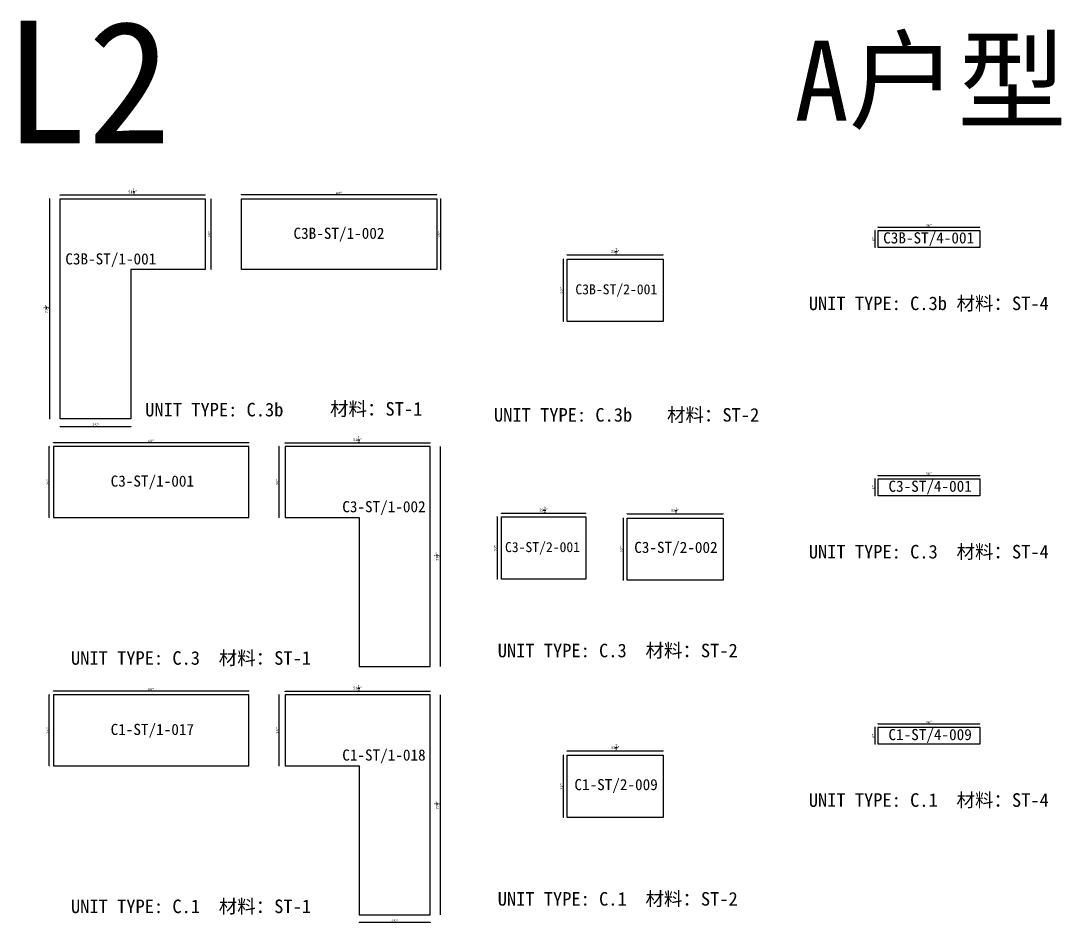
# Model space of a CAD drawing. Header units: millimetres. Extents: x -46962 to 137822, y -48342 to 2116.
# Drawn here: x -46962 to -37624, y -6140 to 1961 of the extents above; entities that cross this region are included whole.
import ezdxf
from ezdxf.enums import TextEntityAlignment as Align

# ---------------------------------------------------------------- set-up
doc = ezdxf.new("R2010")
doc.units = ezdxf.units.MM
doc.layers.add('COUNTERTOP_NUMBER', color=3, linetype='Continuous')
doc.layers.add('COUNTERTOPS', color=7, linetype='Continuous')
doc.styles.add('样式 1', font='')
doc.styles.get('样式 1').set_extended_font_data('NSimSun')
doc.dimstyles.new('副本 ISO-25', dxfattribs={"dimtxt": 25, "dimasz": 10, "dimexe": 1.5, "dimexo": 0.5, "dimtad": 1, "dimlfac": 0.03937, "dimlunit": 5, "dimtxsty": '样式 1', "dimblk": 'ARCHTICK', "dimcen": 2.5, "dimclrd": 256, "dimclrt": 1, "dimazin": 3, "dimtfac": 1, "dimtmove": 0, "dimatfit": 3, "dimfxlon": 1})

# ---------------------------------------------------------------- blocks, each defined once
blk = doc.blocks.new('_ArchTick')
at = {"color": 0, "linetype": 'ByBlock', "const_width": 0.15}
blk.add_lwpolyline([(-0.5, -0.5), (0.5, 0.5)], dxfattribs=at)
blk = doc.blocks.new('*D1')
at = {"color": 0, "lineweight": -2, "transparency": 16777216}
for p, q in [((-43192.3, 363.3), (-43189.8, 363.3)), ((-43192.3, -271.7), (-43189.8, -271.7))]:
    blk.add_line(p, q, dxfattribs=at)
at = {"lineweight": -2, "transparency": 16777216}
blk.add_line((-43191.3, -271.7), (-43191.3, 363.3), dxfattribs=at)
at = {"layer": 'Defpoints', "color": 0, "transparency": 16777216}
for p in [(-43228.3, 363.3), (-43191.3, 363.3), (-43228.3, -271.7)]:
    blk.add_point(p, dxfattribs=at)
at = {"lineweight": -2, "transparency": 16777216, "xscale": 10, "yscale": 10, "zscale": 10}
for p, rotation in [((-43191.3, 363.3), 90), ((-43191.3, -271.7), 270)]:
    blk.add_blockref('_ArchTick', p, dxfattribs=dict(at, rotation=rotation))
at = {"color": 1, "transparency": 16777216, "insert": (-43204.5, 45.8), "char_height": 25, "attachment_point": 5, "rotation": 90, "style": '样式 1'}
blk.add_mtext('\\A1;25"', dxfattribs=at)
blk = doc.blocks.new('*D2')
at = {"color": 0, "lineweight": -2, "transparency": 16777216}
for p, q in [((-44980.9, 398.6), (-44980.9, 401.1)), ((-43228.3, 398.6), (-43228.3, 401.1))]:
    blk.add_line(p, q, dxfattribs=at)
at = {"lineweight": -2, "transparency": 16777216}
blk.add_line((-43228.3, 399.6), (-44980.9, 399.6), dxfattribs=at)
at = {"layer": 'Defpoints', "color": 0, "transparency": 16777216}
for p in [(-44980.9, 399.6), (-44980.9, 363.3), (-43228.3, 363.3)]:
    blk.add_point(p, dxfattribs=at)
at = {"lineweight": -2, "transparency": 16777216, "xscale": 10, "yscale": 10, "zscale": 10, "rotation": 180}
blk.add_blockref('_ArchTick', (-44980.9, 399.6), dxfattribs=at)
at = {"lineweight": -2, "transparency": 16777216, "xscale": 10, "yscale": 10, "zscale": 10}
blk.add_blockref('_ArchTick', (-43228.3, 399.6), dxfattribs=at)
at = {"color": 1, "transparency": 16777216, "insert": (-44104.6, 412.7), "char_height": 25, "attachment_point": 5, "style": '样式 1'}
blk.add_mtext('\\A1;69"', dxfattribs=at)
blk = doc.blocks.new('*D3')
at = {"color": 0, "lineweight": -2, "transparency": 16777216}
for p, q in [((-46608.9, 395.4), (-46608.9, 397.9)), ((-45307.2, 395.4), (-45307.2, 397.9))]:
    blk.add_line(p, q, dxfattribs=at)
at = {"lineweight": -2, "transparency": 16777216}
blk.add_line((-45307.2, 396.4), (-46608.9, 396.4), dxfattribs=at)
at = {"layer": 'Defpoints', "color": 0, "transparency": 16777216}
for p in [(-46608.9, 396.4), (-46608.9, 363.3), (-45307.2, 363.3)]:
    blk.add_point(p, dxfattribs=at)
at = {"lineweight": -2, "transparency": 16777216, "xscale": 10, "yscale": 10, "zscale": 10, "rotation": 180}
blk.add_blockref('_ArchTick', (-46608.9, 396.4), dxfattribs=at)
at = {"lineweight": -2, "transparency": 16777216, "xscale": 10, "yscale": 10, "zscale": 10}
blk.add_blockref('_ArchTick', (-45307.2, 396.4), dxfattribs=at)
at = {"color": 1, "transparency": 16777216, "insert": (-45958.1, 425.4), "char_height": 25, "attachment_point": 5, "style": '样式 1'}
blk.add_mtext('\\A1;51{\\H1x;\\S1/4;}"', dxfattribs=at)
blk = doc.blocks.new('*D4')
at = {"color": 0, "lineweight": -2, "transparency": 16777216}
for p, q in [((-45254.7, 363.3), (-45252.2, 363.3)), ((-45254.7, -271.7), (-45252.2, -271.7))]:
    blk.add_line(p, q, dxfattribs=at)
at = {"lineweight": -2, "transparency": 16777216}
blk.add_line((-45253.7, -271.7), (-45253.7, 363.3), dxfattribs=at)
at = {"layer": 'Defpoints', "color": 0, "transparency": 16777216}
for p in [(-45307.2, 363.3), (-45253.7, 363.3), (-45307.2, -271.7)]:
    blk.add_point(p, dxfattribs=at)
at = {"lineweight": -2, "transparency": 16777216, "xscale": 10, "yscale": 10, "zscale": 10}
for p, rotation in [((-45253.7, 363.3), 90), ((-45253.7, -271.7), 270)]:
    blk.add_blockref('_ArchTick', p, dxfattribs=dict(at, rotation=rotation))
at = {"color": 1, "transparency": 16777216, "insert": (-45266.9, 45.8), "char_height": 25, "attachment_point": 5, "rotation": 90, "style": '样式 1'}
blk.add_mtext('\\A1;25"', dxfattribs=at)
blk = doc.blocks.new('*D5')
at = {"color": 0, "lineweight": -2, "transparency": 16777216}
for p, q in [((-46608.9, -1679), (-46608.9, -1681.5)), ((-45973.9, -1679), (-45973.9, -1681.5))]:
    blk.add_line(p, q, dxfattribs=at)
at = {"lineweight": -2, "transparency": 16777216}
blk.add_line((-46608.9, -1680), (-45973.9, -1680), dxfattribs=at)
at = {"layer": 'Defpoints', "color": 0, "transparency": 16777216}
for p in [(-46608.9, -1611.6), (-45973.9, -1611.6), (-45973.9, -1680)]:
    blk.add_point(p, dxfattribs=at)
at = {"lineweight": -2, "transparency": 16777216, "xscale": 10, "yscale": 10, "zscale": 10, "rotation": 180}
blk.add_blockref('_ArchTick', (-46608.9, -1680), dxfattribs=at)
at = {"lineweight": -2, "transparency": 16777216, "xscale": 10, "yscale": 10, "zscale": 10}
blk.add_blockref('_ArchTick', (-45973.9, -1680), dxfattribs=at)
at = {"color": 1, "transparency": 16777216, "insert": (-46291.4, -1666.9), "char_height": 25, "attachment_point": 5, "style": '样式 1'}
blk.add_mtext('\\A1;25"', dxfattribs=at)
blk = doc.blocks.new('*D6')
at = {"color": 0, "lineweight": -2, "transparency": 16777216}
for p, q in [((-46701.1, 363.3), (-46703.6, 363.3)), ((-46701.1, -1611.6), (-46703.6, -1611.6))]:
    blk.add_line(p, q, dxfattribs=at)
at = {"lineweight": -2, "transparency": 16777216}
blk.add_line((-46702.1, -1611.6), (-46702.1, 363.3), dxfattribs=at)
at = {"layer": 'Defpoints', "color": 0, "transparency": 16777216}
for p in [(-46702.1, 363.3), (-46608.9, 363.3), (-46608.9, -1611.6)]:
    blk.add_point(p, dxfattribs=at)
at = {"lineweight": -2, "transparency": 16777216, "xscale": 10, "yscale": 10, "zscale": 10}
for p, rotation in [((-46702.1, 363.3), 90), ((-46702.1, -1611.6), 270)]:
    blk.add_blockref('_ArchTick', p, dxfattribs=dict(at, rotation=rotation))
at = {"color": 1, "transparency": 16777216, "insert": (-46731.2, -624.2), "char_height": 25, "attachment_point": 5, "rotation": 90, "style": '样式 1'}
blk.add_mtext('\\A1;77{\\H1x;\\S3/4;}"', dxfattribs=at)
blk = doc.blocks.new('*D7')
at = {"color": 0, "lineweight": -2, "transparency": 16777216}
for p, q in [((-42056.9, -139.9), (-42056.9, -137.4)), ((-41196.5, -139.9), (-41196.5, -137.4))]:
    blk.add_line(p, q, dxfattribs=at)
at = {"lineweight": -2, "transparency": 16777216}
blk.add_line((-42056.9, -138.9), (-41196.5, -138.9), dxfattribs=at)
at = {"layer": 'Defpoints', "color": 0, "transparency": 16777216}
for p in [(-42056.9, -178.3), (-41196.5, -138.9), (-41196.5, -178.3)]:
    blk.add_point(p, dxfattribs=at)
at = {"lineweight": -2, "transparency": 16777216, "xscale": 10, "yscale": 10, "zscale": 10, "rotation": 180}
blk.add_blockref('_ArchTick', (-42056.9, -138.9), dxfattribs=at)
at = {"lineweight": -2, "transparency": 16777216, "xscale": 10, "yscale": 10, "zscale": 10}
blk.add_blockref('_ArchTick', (-41196.5, -138.9), dxfattribs=at)
at = {"color": 1, "transparency": 16777216, "insert": (-41626.7, -109.8), "char_height": 25, "attachment_point": 5, "style": '样式 1'}
blk.add_mtext('\\A1;33{\\H1x;\\S7/8;}"', dxfattribs=at)
blk = doc.blocks.new('*D8')
at = {"color": 0, "lineweight": -2, "transparency": 16777216}
for p, q in [((-42092.5, -178.3), (-42095, -178.3)), ((-42092.5, -737.1), (-42095, -737.1))]:
    blk.add_line(p, q, dxfattribs=at)
at = {"lineweight": -2, "transparency": 16777216}
blk.add_line((-42093.5, -178.3), (-42093.5, -737.1), dxfattribs=at)
at = {"layer": 'Defpoints', "color": 0, "transparency": 16777216}
for p in [(-42056.9, -178.3), (-42093.5, -737.1), (-42056.9, -737.1)]:
    blk.add_point(p, dxfattribs=at)
at = {"lineweight": -2, "transparency": 16777216, "xscale": 10, "yscale": 10, "zscale": 10}
for p, rotation in [((-42093.5, -178.3), 90), ((-42093.5, -737.1), 270)]:
    blk.add_blockref('_ArchTick', p, dxfattribs=dict(at, rotation=rotation))
at = {"color": 1, "transparency": 16777216, "insert": (-42106.7, -457.7), "char_height": 25, "attachment_point": 5, "rotation": 90, "style": '样式 1'}
blk.add_mtext('\\A1;22"', dxfattribs=at)
blk = doc.blocks.new('*D9')
at = {"color": 0, "lineweight": -2, "transparency": 16777216}
for p, q in [((-39268.1, 109.2), (-39268.1, 111.7)), ((-38353.7, 109.2), (-38353.7, 111.7))]:
    blk.add_line(p, q, dxfattribs=at)
at = {"lineweight": -2, "transparency": 16777216}
blk.add_line((-39268.1, 110.2), (-38353.7, 110.2), dxfattribs=at)
at = {"layer": 'Defpoints', "color": 0, "transparency": 16777216}
for p in [(-38353.7, 110.2), (-39268.1, 79.4), (-38353.7, 79.4)]:
    blk.add_point(p, dxfattribs=at)
at = {"lineweight": -2, "transparency": 16777216, "xscale": 10, "yscale": 10, "zscale": 10, "rotation": 180}
blk.add_blockref('_ArchTick', (-39268.1, 110.2), dxfattribs=at)
at = {"lineweight": -2, "transparency": 16777216, "xscale": 10, "yscale": 10, "zscale": 10}
blk.add_blockref('_ArchTick', (-38353.7, 110.2), dxfattribs=at)
at = {"color": 1, "transparency": 16777216, "insert": (-38810.9, 123.4), "char_height": 25, "attachment_point": 5, "style": '样式 1'}
blk.add_mtext('\\A1;36"', dxfattribs=at)
blk = doc.blocks.new('*D10')
at = {"color": 0, "lineweight": -2, "transparency": 16777216}
for p, q in [((-39292.9, 79.4), (-39295.4, 79.4)), ((-39292.9, -73), (-39295.4, -73))]:
    blk.add_line(p, q, dxfattribs=at)
at = {"lineweight": -2, "transparency": 16777216}
blk.add_line((-39293.9, -73), (-39293.9, 79.4), dxfattribs=at)
at = {"layer": 'Defpoints', "color": 0, "transparency": 16777216}
for p in [(-39293.9, 79.4), (-39268.1, 79.4), (-39268.1, -73)]:
    blk.add_point(p, dxfattribs=at)
at = {"lineweight": -2, "transparency": 16777216, "xscale": 10, "yscale": 10, "zscale": 10}
for p, rotation in [((-39293.9, 79.4), 90), ((-39293.9, -73), 270)]:
    blk.add_blockref('_ArchTick', p, dxfattribs=dict(at, rotation=rotation))
at = {"color": 1, "transparency": 16777216, "insert": (-39307.1, 3.2), "char_height": 25, "attachment_point": 5, "rotation": 90, "style": '样式 1'}
blk.add_mtext('\\A1;6"', dxfattribs=at)
blk = doc.blocks.new('*D19')
at = {"color": 0, "lineweight": -2, "transparency": 16777216}
for p, q in [((-42647.4, -2460.9), (-42647.4, -2458.4)), ((-41891.8, -2460.9), (-41891.8, -2458.4))]:
    blk.add_line(p, q, dxfattribs=at)
at = {"lineweight": -2, "transparency": 16777216}
blk.add_line((-42647.4, -2459.9), (-41891.8, -2459.9), dxfattribs=at)
at = {"layer": 'Defpoints', "color": 0, "transparency": 16777216}
for p in [(-42647.4, -2492.6), (-41891.8, -2459.9), (-41891.8, -2492.6)]:
    blk.add_point(p, dxfattribs=at)
at = {"lineweight": -2, "transparency": 16777216, "xscale": 10, "yscale": 10, "zscale": 10, "rotation": 180}
blk.add_blockref('_ArchTick', (-42647.4, -2459.9), dxfattribs=at)
at = {"lineweight": -2, "transparency": 16777216, "xscale": 10, "yscale": 10, "zscale": 10}
blk.add_blockref('_ArchTick', (-41891.8, -2459.9), dxfattribs=at)
at = {"color": 1, "transparency": 16777216, "insert": (-42269.6, -2430.8), "char_height": 25, "attachment_point": 5, "style": '样式 1'}
blk.add_mtext('\\A1;29{\\H1x;\\S3/4;}"', dxfattribs=at)
blk = doc.blocks.new('*D11')
at = {"color": 0, "lineweight": -2, "transparency": 16777216}
for p, q in [((-42685.8, -2492.6), (-42688.3, -2492.6)), ((-42685.8, -3051.4), (-42688.3, -3051.4))]:
    blk.add_line(p, q, dxfattribs=at)
at = {"lineweight": -2, "transparency": 16777216}
blk.add_line((-42686.8, -2492.6), (-42686.8, -3051.4), dxfattribs=at)
at = {"layer": 'Defpoints', "color": 0, "transparency": 16777216}
for p in [(-42647.4, -2492.6), (-42686.8, -3051.4), (-42647.4, -3051.4)]:
    blk.add_point(p, dxfattribs=at)
at = {"lineweight": -2, "transparency": 16777216, "xscale": 10, "yscale": 10, "zscale": 10}
for p, rotation in [((-42686.8, -2492.6), 90), ((-42686.8, -3051.4), 270)]:
    blk.add_blockref('_ArchTick', p, dxfattribs=dict(at, rotation=rotation))
at = {"color": 1, "transparency": 16777216, "insert": (-42699.9, -2772), "char_height": 25, "attachment_point": 5, "rotation": 90, "style": '样式 1'}
blk.add_mtext('\\A1;22"', dxfattribs=at)
blk = doc.blocks.new('*D12')
at = {"color": 0, "lineweight": -2, "transparency": 16777216}
for p, q in [((-41519.8, -2464.4), (-41519.8, -2461.9)), ((-40659.4, -2464.4), (-40659.4, -2461.9))]:
    blk.add_line(p, q, dxfattribs=at)
at = {"lineweight": -2, "transparency": 16777216}
blk.add_line((-41519.8, -2463.4), (-40659.4, -2463.4), dxfattribs=at)
at = {"layer": 'Defpoints', "color": 0, "transparency": 16777216}
for p in [(-41519.8, -2502.8), (-40659.4, -2463.4), (-40659.4, -2502.8)]:
    blk.add_point(p, dxfattribs=at)
at = {"lineweight": -2, "transparency": 16777216, "xscale": 10, "yscale": 10, "zscale": 10, "rotation": 180}
blk.add_blockref('_ArchTick', (-41519.8, -2463.4), dxfattribs=at)
at = {"lineweight": -2, "transparency": 16777216, "xscale": 10, "yscale": 10, "zscale": 10}
blk.add_blockref('_ArchTick', (-40659.4, -2463.4), dxfattribs=at)
at = {"color": 1, "transparency": 16777216, "insert": (-41089.6, -2434.3), "char_height": 25, "attachment_point": 5, "style": '样式 1'}
blk.add_mtext('\\A1;33{\\H1x;\\S7/8;}"', dxfattribs=at)
blk = doc.blocks.new('*D13')
at = {"color": 0, "lineweight": -2, "transparency": 16777216}
for p, q in [((-41555.5, -2502.8), (-41558, -2502.8)), ((-41555.5, -3061.6), (-41558, -3061.6))]:
    blk.add_line(p, q, dxfattribs=at)
at = {"lineweight": -2, "transparency": 16777216}
blk.add_line((-41556.5, -2502.8), (-41556.5, -3061.6), dxfattribs=at)
at = {"layer": 'Defpoints', "color": 0, "transparency": 16777216}
for p in [(-41519.8, -2502.8), (-41556.5, -3061.6), (-41519.8, -3061.6)]:
    blk.add_point(p, dxfattribs=at)
at = {"lineweight": -2, "transparency": 16777216, "xscale": 10, "yscale": 10, "zscale": 10}
for p, rotation in [((-41556.5, -2502.8), 90), ((-41556.5, -3061.6), 270)]:
    blk.add_blockref('_ArchTick', p, dxfattribs=dict(at, rotation=rotation))
at = {"color": 1, "transparency": 16777216, "insert": (-41569.6, -2782.2), "char_height": 25, "attachment_point": 5, "rotation": 90, "style": '样式 1'}
blk.add_mtext('\\A1;22"', dxfattribs=at)
blk = doc.blocks.new('*D14')
at = {"color": 0, "lineweight": -2, "transparency": 16777216}
for p, q in [((-46705.4, -1861.4), (-46707.9, -1861.4)), ((-46705.4, -2496.4), (-46707.9, -2496.4))]:
    blk.add_line(p, q, dxfattribs=at)
at = {"lineweight": -2, "transparency": 16777216}
blk.add_line((-46706.4, -2496.4), (-46706.4, -1861.4), dxfattribs=at)
at = {"layer": 'Defpoints', "color": 0, "transparency": 16777216}
for p in [(-46706.4, -1861.4), (-46669.4, -1861.4), (-46669.4, -2496.4)]:
    blk.add_point(p, dxfattribs=at)
at = {"lineweight": -2, "transparency": 16777216, "xscale": 10, "yscale": 10, "zscale": 10}
for p, rotation in [((-46706.4, -1861.4), 90), ((-46706.4, -2496.4), 270)]:
    blk.add_blockref('_ArchTick', p, dxfattribs=dict(at, rotation=rotation))
at = {"color": 1, "transparency": 16777216, "insert": (-46719.5, -2178.9), "char_height": 25, "attachment_point": 5, "rotation": 90, "style": '样式 1'}
blk.add_mtext('\\A1;25"', dxfattribs=at)
blk = doc.blocks.new('*D15')
at = {"color": 0, "lineweight": -2, "transparency": 16777216}
for p, q in [((-46669.4, -1826), (-46669.4, -1823.5)), ((-44916.8, -1826), (-44916.8, -1823.5))]:
    blk.add_line(p, q, dxfattribs=at)
at = {"lineweight": -2, "transparency": 16777216}
blk.add_line((-46669.4, -1825), (-44916.8, -1825), dxfattribs=at)
at = {"layer": 'Defpoints', "color": 0, "transparency": 16777216}
for p in [(-46669.4, -1861.4), (-44916.8, -1825), (-44916.8, -1861.4)]:
    blk.add_point(p, dxfattribs=at)
at = {"lineweight": -2, "transparency": 16777216, "xscale": 10, "yscale": 10, "zscale": 10, "rotation": 180}
blk.add_blockref('_ArchTick', (-46669.4, -1825), dxfattribs=at)
at = {"lineweight": -2, "transparency": 16777216, "xscale": 10, "yscale": 10, "zscale": 10}
blk.add_blockref('_ArchTick', (-44916.8, -1825), dxfattribs=at)
at = {"color": 1, "transparency": 16777216, "insert": (-45793.1, -1811.9), "char_height": 25, "attachment_point": 5, "style": '样式 1'}
blk.add_mtext('\\A1;69"', dxfattribs=at)
blk = doc.blocks.new('*D16')
at = {"color": 0, "lineweight": -2, "transparency": 16777216}
for p, q in [((-44590.5, -1829.2), (-44590.5, -1826.7)), ((-43288.8, -1829.2), (-43288.8, -1826.7))]:
    blk.add_line(p, q, dxfattribs=at)
at = {"lineweight": -2, "transparency": 16777216}
blk.add_line((-44590.5, -1828.2), (-43288.8, -1828.2), dxfattribs=at)
at = {"layer": 'Defpoints', "color": 0, "transparency": 16777216}
for p in [(-44590.5, -1861.4), (-43288.8, -1828.2), (-43288.8, -1861.4)]:
    blk.add_point(p, dxfattribs=at)
at = {"lineweight": -2, "transparency": 16777216, "xscale": 10, "yscale": 10, "zscale": 10, "rotation": 180}
blk.add_blockref('_ArchTick', (-44590.5, -1828.2), dxfattribs=at)
at = {"lineweight": -2, "transparency": 16777216, "xscale": 10, "yscale": 10, "zscale": 10}
blk.add_blockref('_ArchTick', (-43288.8, -1828.2), dxfattribs=at)
at = {"color": 1, "transparency": 16777216, "insert": (-43939.6, -1799.2), "char_height": 25, "attachment_point": 5, "style": '样式 1'}
blk.add_mtext('\\A1;51{\\H1x;\\S1/4;}"', dxfattribs=at)
blk = doc.blocks.new('*D17')
at = {"color": 0, "lineweight": -2, "transparency": 16777216}
for p, q in [((-44643, -1861.4), (-44645.5, -1861.4)), ((-44643, -2496.4), (-44645.5, -2496.4))]:
    blk.add_line(p, q, dxfattribs=at)
at = {"lineweight": -2, "transparency": 16777216}
blk.add_line((-44644, -2496.4), (-44644, -1861.4), dxfattribs=at)
at = {"layer": 'Defpoints', "color": 0, "transparency": 16777216}
for p in [(-44644, -1861.4), (-44590.5, -1861.4), (-44590.5, -2496.4)]:
    blk.add_point(p, dxfattribs=at)
at = {"lineweight": -2, "transparency": 16777216, "xscale": 10, "yscale": 10, "zscale": 10}
for p, rotation in [((-44644, -1861.4), 90), ((-44644, -2496.4), 270)]:
    blk.add_blockref('_ArchTick', p, dxfattribs=dict(at, rotation=rotation))
at = {"color": 1, "transparency": 16777216, "insert": (-44657.1, -2178.9), "char_height": 25, "attachment_point": 5, "rotation": 90, "style": '样式 1'}
blk.add_mtext('\\A1;25"', dxfattribs=at)
blk = doc.blocks.new('*D18')
at = {"color": 0, "lineweight": -2, "transparency": 16777216}
for p, q in [((-43196.5, -1861.4), (-43194, -1861.4)), ((-43196.5, -3836.2), (-43194, -3836.2))]:
    blk.add_line(p, q, dxfattribs=at)
at = {"lineweight": -2, "transparency": 16777216}
blk.add_line((-43195.5, -3836.2), (-43195.5, -1861.4), dxfattribs=at)
at = {"layer": 'Defpoints', "color": 0, "transparency": 16777216}
for p in [(-43288.8, -1861.4), (-43195.5, -1861.4), (-43288.8, -3836.2)]:
    blk.add_point(p, dxfattribs=at)
at = {"lineweight": -2, "transparency": 16777216, "xscale": 10, "yscale": 10, "zscale": 10}
for p, rotation in [((-43195.5, -1861.4), 90), ((-43195.5, -3836.2), 270)]:
    blk.add_blockref('_ArchTick', p, dxfattribs=dict(at, rotation=rotation))
at = {"color": 1, "transparency": 16777216, "insert": (-43224.6, -2848.8), "char_height": 25, "attachment_point": 5, "rotation": 90, "style": '样式 1'}
blk.add_mtext('\\A1;77{\\H1x;\\S3/4;}"', dxfattribs=at)
blk = doc.blocks.new('*D20')
at = {"color": 0, "lineweight": -2, "transparency": 16777216}
for p, q in [((-39268.1, -2120.3), (-39268.1, -2117.8)), ((-38353.7, -2120.3), (-38353.7, -2117.8))]:
    blk.add_line(p, q, dxfattribs=at)
at = {"lineweight": -2, "transparency": 16777216}
blk.add_line((-39268.1, -2119.3), (-38353.7, -2119.3), dxfattribs=at)
at = {"layer": 'Defpoints', "color": 0, "transparency": 16777216}
for p in [(-38353.7, -2119.3), (-39268.1, -2150.2), (-38353.7, -2150.2)]:
    blk.add_point(p, dxfattribs=at)
at = {"lineweight": -2, "transparency": 16777216, "xscale": 10, "yscale": 10, "zscale": 10, "rotation": 180}
blk.add_blockref('_ArchTick', (-39268.1, -2119.3), dxfattribs=at)
at = {"lineweight": -2, "transparency": 16777216, "xscale": 10, "yscale": 10, "zscale": 10}
blk.add_blockref('_ArchTick', (-38353.7, -2119.3), dxfattribs=at)
at = {"color": 1, "transparency": 16777216, "insert": (-38810.9, -2106.2), "char_height": 25, "attachment_point": 5, "style": '样式 1'}
blk.add_mtext('\\A1;36"', dxfattribs=at)
blk = doc.blocks.new('*D21')
at = {"color": 0, "lineweight": -2, "transparency": 16777216}
for p, q in [((-39292.9, -2150.2), (-39295.4, -2150.2)), ((-39292.9, -2302.6), (-39295.4, -2302.6))]:
    blk.add_line(p, q, dxfattribs=at)
at = {"lineweight": -2, "transparency": 16777216}
blk.add_line((-39293.9, -2302.6), (-39293.9, -2150.2), dxfattribs=at)
at = {"layer": 'Defpoints', "color": 0, "transparency": 16777216}
for p in [(-39293.9, -2150.2), (-39268.1, -2150.2), (-39268.1, -2302.6)]:
    blk.add_point(p, dxfattribs=at)
at = {"lineweight": -2, "transparency": 16777216, "xscale": 10, "yscale": 10, "zscale": 10}
for p, rotation in [((-39293.9, -2150.2), 90), ((-39293.9, -2302.6), 270)]:
    blk.add_blockref('_ArchTick', p, dxfattribs=dict(at, rotation=rotation))
at = {"color": 1, "transparency": 16777216, "insert": (-39307.1, -2226.4), "char_height": 25, "attachment_point": 5, "rotation": 90, "style": '样式 1'}
blk.add_mtext('\\A1;6"', dxfattribs=at)
blk = doc.blocks.new('*D26')
at = {"color": 0, "lineweight": -2, "transparency": 16777216}
for p, q in [((-46705.4, -4090.9), (-46707.9, -4090.9)), ((-46705.4, -4725.9), (-46707.9, -4725.9))]:
    blk.add_line(p, q, dxfattribs=at)
at = {"lineweight": -2, "transparency": 16777216}
blk.add_line((-46706.4, -4725.9), (-46706.4, -4090.9), dxfattribs=at)
at = {"layer": 'Defpoints', "color": 0, "transparency": 16777216}
for p in [(-46706.4, -4090.9), (-46669.4, -4090.9), (-46669.4, -4725.9)]:
    blk.add_point(p, dxfattribs=at)
at = {"lineweight": -2, "transparency": 16777216, "xscale": 10, "yscale": 10, "zscale": 10}
for p, rotation in [((-46706.4, -4090.9), 90), ((-46706.4, -4725.9), 270)]:
    blk.add_blockref('_ArchTick', p, dxfattribs=dict(at, rotation=rotation))
at = {"color": 1, "transparency": 16777216, "insert": (-46719.5, -4408.4), "char_height": 25, "attachment_point": 5, "rotation": 90, "style": '样式 1'}
blk.add_mtext('\\A1;25"', dxfattribs=at)
blk = doc.blocks.new('*D27')
at = {"color": 0, "lineweight": -2, "transparency": 16777216}
for p, q in [((-46669.4, -4055.6), (-46669.4, -4053.1)), ((-44916.8, -4055.6), (-44916.8, -4053.1))]:
    blk.add_line(p, q, dxfattribs=at)
at = {"lineweight": -2, "transparency": 16777216}
blk.add_line((-46669.4, -4054.6), (-44916.8, -4054.6), dxfattribs=at)
at = {"layer": 'Defpoints', "color": 0, "transparency": 16777216}
for p in [(-46669.4, -4090.9), (-44916.8, -4054.6), (-44916.8, -4090.9)]:
    blk.add_point(p, dxfattribs=at)
at = {"lineweight": -2, "transparency": 16777216, "xscale": 10, "yscale": 10, "zscale": 10, "rotation": 180}
blk.add_blockref('_ArchTick', (-46669.4, -4054.6), dxfattribs=at)
at = {"lineweight": -2, "transparency": 16777216, "xscale": 10, "yscale": 10, "zscale": 10}
blk.add_blockref('_ArchTick', (-44916.8, -4054.6), dxfattribs=at)
at = {"color": 1, "transparency": 16777216, "insert": (-45793.1, -4041.5), "char_height": 25, "attachment_point": 5, "style": '样式 1'}
blk.add_mtext('\\A1;69"', dxfattribs=at)
blk = doc.blocks.new('*D22')
at = {"color": 0, "lineweight": -2, "transparency": 16777216}
for p, q in [((-44590.5, -4058.8), (-44590.5, -4056.3)), ((-43288.8, -4058.8), (-43288.8, -4056.3))]:
    blk.add_line(p, q, dxfattribs=at)
at = {"lineweight": -2, "transparency": 16777216}
blk.add_line((-44590.5, -4057.8), (-43288.8, -4057.8), dxfattribs=at)
at = {"layer": 'Defpoints', "color": 0, "transparency": 16777216}
for p in [(-44590.5, -4090.9), (-43288.8, -4057.8), (-43288.8, -4090.9)]:
    blk.add_point(p, dxfattribs=at)
at = {"lineweight": -2, "transparency": 16777216, "xscale": 10, "yscale": 10, "zscale": 10, "rotation": 180}
blk.add_blockref('_ArchTick', (-44590.5, -4057.8), dxfattribs=at)
at = {"lineweight": -2, "transparency": 16777216, "xscale": 10, "yscale": 10, "zscale": 10}
blk.add_blockref('_ArchTick', (-43288.8, -4057.8), dxfattribs=at)
at = {"color": 1, "transparency": 16777216, "insert": (-43939.6, -4028.8), "char_height": 25, "attachment_point": 5, "style": '样式 1'}
blk.add_mtext('\\A1;51{\\H1x;\\S1/4;}"', dxfattribs=at)
blk = doc.blocks.new('*D23')
at = {"color": 0, "lineweight": -2, "transparency": 16777216}
for p, q in [((-44643, -4090.9), (-44645.5, -4090.9)), ((-44643, -4725.9), (-44645.5, -4725.9))]:
    blk.add_line(p, q, dxfattribs=at)
at = {"lineweight": -2, "transparency": 16777216}
blk.add_line((-44644, -4725.9), (-44644, -4090.9), dxfattribs=at)
at = {"layer": 'Defpoints', "color": 0, "transparency": 16777216}
for p in [(-44644, -4090.9), (-44590.5, -4090.9), (-44590.5, -4725.9)]:
    blk.add_point(p, dxfattribs=at)
at = {"lineweight": -2, "transparency": 16777216, "xscale": 10, "yscale": 10, "zscale": 10}
for p, rotation in [((-44644, -4090.9), 90), ((-44644, -4725.9), 270)]:
    blk.add_blockref('_ArchTick', p, dxfattribs=dict(at, rotation=rotation))
at = {"color": 1, "transparency": 16777216, "insert": (-44657.1, -4408.4), "char_height": 25, "attachment_point": 5, "rotation": 90, "style": '样式 1'}
blk.add_mtext('\\A1;25"', dxfattribs=at)
blk = doc.blocks.new('*D24')
at = {"color": 0, "lineweight": -2, "transparency": 16777216}
for p, q in [((-43923.8, -6133.2), (-43923.8, -6135.7)), ((-43288.8, -6133.2), (-43288.8, -6135.7))]:
    blk.add_line(p, q, dxfattribs=at)
at = {"lineweight": -2, "transparency": 16777216}
blk.add_line((-43288.8, -6134.2), (-43923.8, -6134.2), dxfattribs=at)
at = {"layer": 'Defpoints', "color": 0, "transparency": 16777216}
for p in [(-43923.8, -6065.8), (-43288.8, -6065.8), (-43923.8, -6134.2)]:
    blk.add_point(p, dxfattribs=at)
at = {"lineweight": -2, "transparency": 16777216, "xscale": 10, "yscale": 10, "zscale": 10, "rotation": 180}
blk.add_blockref('_ArchTick', (-43923.8, -6134.2), dxfattribs=at)
at = {"lineweight": -2, "transparency": 16777216, "xscale": 10, "yscale": 10, "zscale": 10}
blk.add_blockref('_ArchTick', (-43288.8, -6134.2), dxfattribs=at)
at = {"color": 1, "transparency": 16777216, "insert": (-43606.3, -6121.1), "char_height": 25, "attachment_point": 5, "style": '样式 1'}
blk.add_mtext('\\A1;25"', dxfattribs=at)
blk = doc.blocks.new('*D25')
at = {"color": 0, "lineweight": -2, "transparency": 16777216}
for p, q in [((-43196.5, -4090.9), (-43194, -4090.9)), ((-43196.5, -6065.8), (-43194, -6065.8))]:
    blk.add_line(p, q, dxfattribs=at)
at = {"lineweight": -2, "transparency": 16777216}
blk.add_line((-43195.5, -6065.8), (-43195.5, -4090.9), dxfattribs=at)
at = {"layer": 'Defpoints', "color": 0, "transparency": 16777216}
for p in [(-43288.8, -4090.9), (-43195.5, -4090.9), (-43288.8, -6065.8)]:
    blk.add_point(p, dxfattribs=at)
at = {"lineweight": -2, "transparency": 16777216, "xscale": 10, "yscale": 10, "zscale": 10}
for p, rotation in [((-43195.5, -4090.9), 90), ((-43195.5, -6065.8), 270)]:
    blk.add_blockref('_ArchTick', p, dxfattribs=dict(at, rotation=rotation))
at = {"color": 1, "transparency": 16777216, "insert": (-43224.6, -5078.4), "char_height": 25, "attachment_point": 5, "rotation": 90, "style": '样式 1'}
blk.add_mtext('\\A1;77{\\H1x;\\S3/4;}"', dxfattribs=at)
blk = doc.blocks.new('*D28')
at = {"color": 0, "lineweight": -2, "transparency": 16777216}
for p, q in [((-42056.9, -4594), (-42056.9, -4591.5)), ((-41196.5, -4594), (-41196.5, -4591.5))]:
    blk.add_line(p, q, dxfattribs=at)
at = {"lineweight": -2, "transparency": 16777216}
blk.add_line((-42056.9, -4593), (-41196.5, -4593), dxfattribs=at)
at = {"layer": 'Defpoints', "color": 0, "transparency": 16777216}
for p in [(-42056.9, -4632.5), (-41196.5, -4593), (-41196.5, -4632.5)]:
    blk.add_point(p, dxfattribs=at)
at = {"lineweight": -2, "transparency": 16777216, "xscale": 10, "yscale": 10, "zscale": 10, "rotation": 180}
blk.add_blockref('_ArchTick', (-42056.9, -4593), dxfattribs=at)
at = {"lineweight": -2, "transparency": 16777216, "xscale": 10, "yscale": 10, "zscale": 10}
blk.add_blockref('_ArchTick', (-41196.5, -4593), dxfattribs=at)
at = {"color": 1, "transparency": 16777216, "insert": (-41626.7, -4563.9), "char_height": 25, "attachment_point": 5, "style": '样式 1'}
blk.add_mtext('\\A1;33{\\H1x;\\S7/8;}"', dxfattribs=at)
blk = doc.blocks.new('*D29')
at = {"color": 0, "lineweight": -2, "transparency": 16777216}
for p, q in [((-42092.5, -4632.5), (-42095, -4632.5)), ((-42092.5, -5191.3), (-42095, -5191.3))]:
    blk.add_line(p, q, dxfattribs=at)
at = {"lineweight": -2, "transparency": 16777216}
blk.add_line((-42093.5, -4632.5), (-42093.5, -5191.3), dxfattribs=at)
at = {"layer": 'Defpoints', "color": 0, "transparency": 16777216}
for p in [(-42056.9, -4632.5), (-42093.5, -5191.3), (-42056.9, -5191.3)]:
    blk.add_point(p, dxfattribs=at)
at = {"lineweight": -2, "transparency": 16777216, "xscale": 10, "yscale": 10, "zscale": 10}
for p, rotation in [((-42093.5, -4632.5), 90), ((-42093.5, -5191.3), 270)]:
    blk.add_blockref('_ArchTick', p, dxfattribs=dict(at, rotation=rotation))
at = {"color": 1, "transparency": 16777216, "insert": (-42106.7, -4911.9), "char_height": 25, "attachment_point": 5, "rotation": 90, "style": '样式 1'}
blk.add_mtext('\\A1;22"', dxfattribs=at)
blk = doc.blocks.new('*D30')
at = {"color": 0, "lineweight": -2, "transparency": 16777216}
for p, q in [((-39268.1, -4349.9), (-39268.1, -4347.4)), ((-38353.7, -4349.9), (-38353.7, -4347.4))]:
    blk.add_line(p, q, dxfattribs=at)
at = {"lineweight": -2, "transparency": 16777216}
blk.add_line((-39268.1, -4348.9), (-38353.7, -4348.9), dxfattribs=at)
at = {"layer": 'Defpoints', "color": 0, "transparency": 16777216}
for p in [(-39268.1, -4379.7), (-38353.7, -4348.9), (-38353.7, -4379.7)]:
    blk.add_point(p, dxfattribs=at)
at = {"lineweight": -2, "transparency": 16777216, "xscale": 10, "yscale": 10, "zscale": 10, "rotation": 180}
blk.add_blockref('_ArchTick', (-39268.1, -4348.9), dxfattribs=at)
at = {"lineweight": -2, "transparency": 16777216, "xscale": 10, "yscale": 10, "zscale": 10}
blk.add_blockref('_ArchTick', (-38353.7, -4348.9), dxfattribs=at)
at = {"color": 1, "transparency": 16777216, "insert": (-38810.9, -4335.8), "char_height": 25, "attachment_point": 5, "style": '样式 1'}
blk.add_mtext('\\A1;36"', dxfattribs=at)
blk = doc.blocks.new('*D31')
at = {"color": 0, "lineweight": -2, "transparency": 16777216}
for p, q in [((-39292.9, -4379.7), (-39295.4, -4379.7)), ((-39292.9, -4532.1), (-39295.4, -4532.1))]:
    blk.add_line(p, q, dxfattribs=at)
at = {"lineweight": -2, "transparency": 16777216}
blk.add_line((-39293.9, -4532.1), (-39293.9, -4379.7), dxfattribs=at)
at = {"layer": 'Defpoints', "color": 0, "transparency": 16777216}
for p in [(-39293.9, -4379.7), (-39268.1, -4379.7), (-39268.1, -4532.1)]:
    blk.add_point(p, dxfattribs=at)
at = {"lineweight": -2, "transparency": 16777216, "xscale": 10, "yscale": 10, "zscale": 10}
for p, rotation in [((-39293.9, -4379.7), 90), ((-39293.9, -4532.1), 270)]:
    blk.add_blockref('_ArchTick', p, dxfattribs=dict(at, rotation=rotation))
at = {"color": 1, "transparency": 16777216, "insert": (-39307.1, -4455.9), "char_height": 25, "attachment_point": 5, "rotation": 90, "style": '样式 1'}
blk.add_mtext('\\A1;6"', dxfattribs=at)

msp = doc.modelspace()

# ---------------------------------------------------------------- linework, layer by layer
at = {"layer": 'COUNTERTOPS'}
for points in [[(-46608.927, 363.26), (-45307.177, 363.26), (-45307.177, -271.74), (-45973.927, -271.74), (-45973.927, -1611.59), (-46608.927, -1611.59)], [(-43228.282, -271.74), (-44980.882, -271.74), (-44980.882, 363.26), (-43228.282, 363.26)], [(-39268.092, 79.399), (-38353.692, 79.399), (-38353.692, -73.001), (-39268.092, -73.001)], [(-42056.887, -178.282), (-41196.462, -178.282), (-41196.462, -737.082), (-42056.887, -737.082)], [(-46669.416, -2496.358), (-44916.816, -2496.358), (-44916.816, -1861.358), (-46669.416, -1861.358)], [(-43288.771, -1861.358), (-44590.521, -1861.358), (-44590.521, -2496.358), (-43923.771, -2496.358), (-43923.771, -3836.208), (-43288.771, -3836.208)], [(-39268.092, -2150.168), (-38353.692, -2150.168), (-38353.692, -2302.568), (-39268.092, -2302.568)], [(-42647.429, -2492.551), (-41891.779, -2492.551), (-41891.779, -3051.351), (-42647.429, -3051.351)], [(-41519.843, -2502.785), (-40659.418, -2502.785), (-40659.418, -3061.585), (-41519.843, -3061.585)], [(-46669.416, -4725.926), (-44916.816, -4725.926), (-44916.816, -4090.926), (-46669.416, -4090.926)], [(-43288.771, -4090.926), (-44590.521, -4090.926), (-44590.521, -4725.926), (-43923.771, -4725.926), (-43923.771, -6065.776), (-43288.771, -6065.776)], [(-39268.092, -4379.736), (-38353.692, -4379.736), (-38353.692, -4532.136), (-39268.092, -4532.136)], [(-42056.887, -4632.468), (-41196.462, -4632.468), (-41196.462, -5191.268), (-42056.887, -5191.268)]]:
    msp.add_lwpolyline(points, close=True, dxfattribs=at)

# ---------------------------------------------------------------- texts
at = {"style": '样式 1'}
for s, height, p in [('L2', 1098.6712, (-47110.211, 862.818)), ('A户型', 716.2262, (-40018.185, 1066.337)), ('UNIT TYPE: C.3b', 121.5865, (-39889.784, -635.758)), ('材料：ST-4', 121.5865, (-38563.503, -635.758)), ('UNIT TYPE: C.3b', 121.5865, (-45845.733, -1589.89)), ('材料：ST-1', 121.5865, (-44186.447, -1583.235)), ('UNIT TYPE: C.3b', 121.5865, (-42714.959, -1636.863)), ('材料：ST-2', 121.5865, (-41162.234, -1636.863)), ('UNIT TYPE: C.3', 121.5865, (-39889.784, -2865.325)), ('材料：ST-4', 121.5865, (-38563.503, -2865.325)), ('UNIT TYPE: C.3', 121.5865, (-42681.658, -3752.504)), ('材料：ST-2', 121.5865, (-41355.377, -3752.504)), ('UNIT TYPE: C.3', 121.5865, (-46511.744, -3819.457)), ('材料：ST-1', 121.5865, (-45185.463, -3819.457)), ('UNIT TYPE: C.1', 121.5865, (-39889.784, -5094.893)), ('材料：ST-4', 121.5865, (-38563.503, -5094.893)), ('UNIT TYPE: C.1', 121.5865, (-42681.658, -5982.071)), ('材料：ST-2', 121.5865, (-41355.377, -5982.071)), ('UNIT TYPE: C.1', 121.5865, (-46511.744, -6049.024)), ('材料：ST-1', 121.5865, (-45185.463, -6049.024))]:
    msp.add_text(s, height=height, dxfattribs=at).set_placement(p)
at = {"layer": 'COUNTERTOP_NUMBER', "color": 3, "style": '样式 1'}
for s, height, p in [('C3B-ST/1-002', 100, (-44106.429, 54.091)), ('C3B-ST/4-001', 100, (-38813.64, 12.83)), ('C3B-ST/1-001', 100, (-46154.474, -175.759)), ('C3B-ST/2-001', 90, (-41617.08, -449.034)), ('C3-ST/1-001', 100, (-45781.553, -2170.528)), ('C3-ST/4-001', 100, (-38800.229, -2216.738)), ('C3-ST/1-002', 100, (-43702.658, -2400.378)), ('C3-ST/2-002', 100, (-41081.98, -2765.754)), ('C3-ST/2-001', 90, (-42279.552, -2763.303)), ('C1-ST/1-017', 100, (-45781.553, -4400.095)), ('C1-ST/4-009', 100, (-38800.229, -4446.305)), ('C1-ST/1-018', 100, (-43702.658, -4629.945)), ('C1-ST/2-009', 100, (-41619.024, -4895.437))]:
    msp.add_text(s, height=height, dxfattribs=at).set_placement(p, align=Align.MIDDLE_CENTER)

# ---------------------------------------------------------------- dimensions: what is measured, and where the dimension line sits
for base, p1, p2, angle, picture, middle in [((-46608.927, 396.393), (-45307.177, 363.26), (-46608.927, 363.26), 180, '*D3', (-45958.052, 425.416)), ((-44980.882, 399.591), (-43228.282, 363.26), (-44980.882, 363.26), 180, '*D2', (-44104.582, 412.716)), ((-46702.149, 363.26), (-46608.927, -1611.59), (-46608.927, 363.26), 90, '*D6', (-46731.243, -624.165)), ((-45253.732, 363.26), (-45307.177, -271.74), (-45307.177, 363.26), 90, '*D4', (-45266.857, 45.76)), ((-43191.342, 363.26), (-43228.282, -271.74), (-43228.282, 363.26), 90, '*D1', (-43204.467, 45.76)), ((-39293.927, 79.399), (-39268.092, -73.001), (-39268.092, 79.399), 90, '*D10', (-39307.052, 3.199)), ((-42093.533, -737.082), (-42056.887, -178.282), (-42056.887, -737.082), 90, '*D8', (-42106.658, -457.682)), ((-45973.927, -1680.006), (-46608.927, -1611.59), (-45973.927, -1611.59), 180, '*D5', (-46291.427, -1666.881)), ((-46706.356, -1861.358), (-46669.416, -2496.358), (-46669.416, -1861.358), 90, '*D14', (-46719.481, -2178.858)), ((-44643.966, -1861.358), (-44590.521, -2496.358), (-44590.521, -1861.358), 90, '*D17', (-44657.091, -2178.858)), ((-43195.549, -1861.358), (-43288.771, -3836.208), (-43288.771, -1861.358), 90, '*D18', (-43224.642, -2848.783)), ((-39293.927, -2150.168), (-39268.092, -2302.568), (-39268.092, -2150.168), 90, '*D21', (-39307.052, -2226.368)), ((-42686.756, -3051.351), (-42647.429, -2492.551), (-42647.429, -3051.351), 90, '*D11', (-42699.881, -2771.951)), ((-41556.489, -3061.585), (-41519.843, -2502.785), (-41519.843, -3061.585), 90, '*D13', (-41569.614, -2782.185)), ((-46706.356, -4090.926), (-46669.416, -4725.926), (-46669.416, -4090.926), 90, '*D26', (-46719.481, -4408.426)), ((-44643.966, -4090.926), (-44590.521, -4725.926), (-44590.521, -4090.926), 90, '*D23', (-44657.091, -4408.426)), ((-43195.549, -4090.926), (-43288.771, -6065.776), (-43288.771, -4090.926), 90, '*D25', (-43224.642, -5078.351)), ((-39293.927, -4379.736), (-39268.092, -4532.136), (-39268.092, -4379.736), 90, '*D31', (-39307.052, -4455.936)), ((-42093.533, -5191.268), (-42056.887, -4632.468), (-42056.887, -5191.268), 90, '*D29', (-42106.658, -4911.868))]:
    dim = msp.add_linear_dim(base=base, p1=p1, p2=p2, angle=angle, dimstyle='副本 ISO-25')
    dim.commit()
    dim.dimension.update_dxf_attribs({"geometry": picture, "text_midpoint": middle})
for base, p1, p2, picture, middle in [((-38353.692, 110.235), (-39268.092, 79.399), (-38353.692, 79.399), '*D9', (-38810.892, 123.36)), ((-41196.462, -138.855), (-42056.887, -178.282), (-41196.462, -178.282), '*D7', (-41626.675, -109.762)), ((-43288.771, -1828.226), (-44590.521, -1861.358), (-43288.771, -1861.358), '*D16', (-43939.646, -1799.202)), ((-44916.816, -1825.028), (-46669.416, -1861.358), (-44916.816, -1861.358), '*D15', (-45793.116, -1811.903)), ((-38353.692, -2119.333), (-39268.092, -2150.168), (-38353.692, -2150.168), '*D20', (-38810.892, -2106.208)), ((-41891.779, -2459.866), (-42647.429, -2492.551), (-41891.779, -2492.551), '*D19', (-42269.604, -2430.773)), ((-40659.418, -2463.358), (-41519.843, -2502.785), (-40659.418, -2502.785), '*D12', (-41089.631, -2434.264)), ((-43288.771, -4057.793), (-44590.521, -4090.926), (-43288.771, -4090.926), '*D22', (-43939.646, -4028.769)), ((-44916.816, -4054.595), (-46669.416, -4090.926), (-44916.816, -4090.926), '*D27', (-45793.116, -4041.47)), ((-38353.692, -4348.9), (-39268.092, -4379.736), (-38353.692, -4379.736), '*D30', (-38810.892, -4335.775)), ((-41196.462, -4593.041), (-42056.887, -4632.468), (-41196.462, -4632.468), '*D28', (-41626.675, -4563.947)), ((-43923.771, -6134.191), (-43288.771, -6065.776), (-43923.771, -6065.776), '*D24', (-43606.271, -6121.066))]:
    dim = msp.add_linear_dim(base=base, p1=p1, p2=p2, dimstyle='副本 ISO-25')
    dim.commit()
    dim.dimension.update_dxf_attribs({"geometry": picture, "text_midpoint": middle})

doc.saveas('drawing.dxf')
